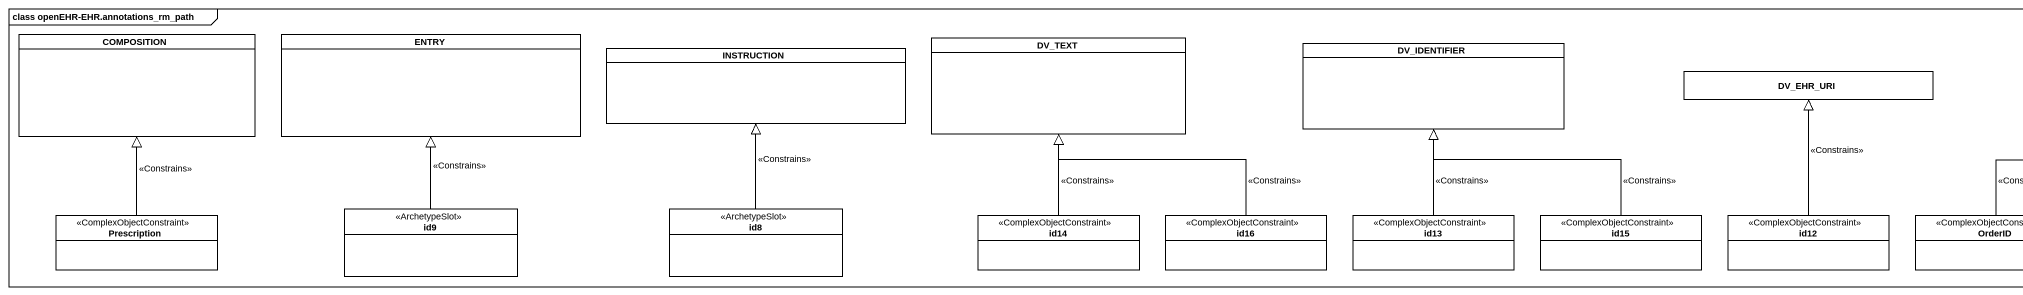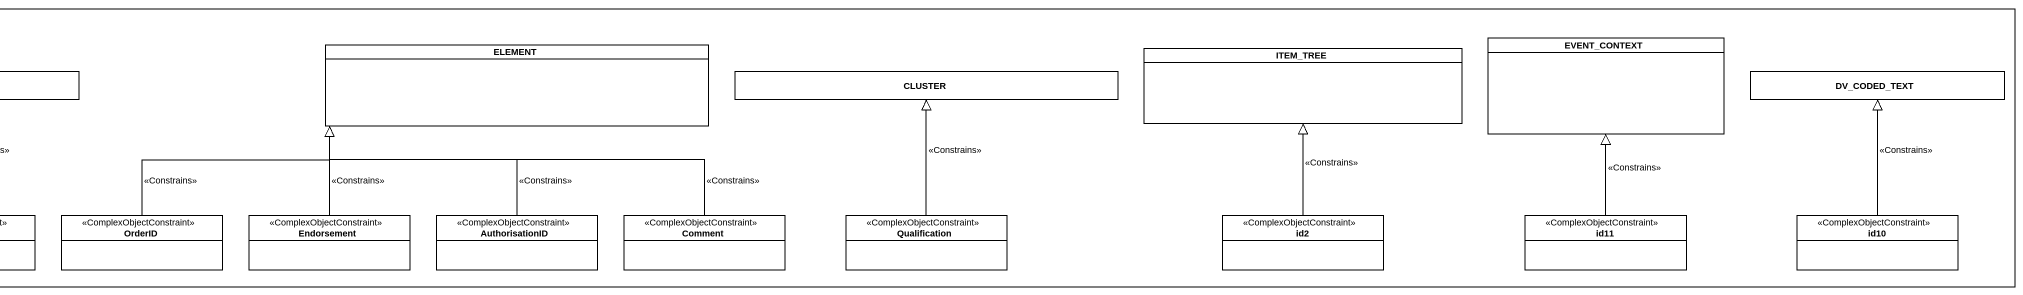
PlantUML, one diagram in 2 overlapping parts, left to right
@startuml
mainframe class openEHR-EHR.annotations_rm_path
hide circle
hide empty members
class COMPOSITION
class ENTRY
class DV_TEXT
class DV_IDENTIFIER
class EVENT_CONTEXT
class INSTRUCTION
class DV_EHR_URI
class ELEMENT
class CLUSTER
class ITEM_TREE
class DV_CODED_TEXT
class Prescription <<ComplexObjectConstraint>>
class id9 <<ArchetypeSlot>>
class id8 <<ArchetypeSlot>>
class id14 <<ComplexObjectConstraint>>
class id16 <<ComplexObjectConstraint>>
class id13 <<ComplexObjectConstraint>>
class id15 <<ComplexObjectConstraint>>
class id12 <<ComplexObjectConstraint>>
class OrderID <<ComplexObjectConstraint>>
class Endorsement <<ComplexObjectConstraint>>
class AuthorisationID <<ComplexObjectConstraint>>
class Comment <<ComplexObjectConstraint>>
class Qualification <<ComplexObjectConstraint>>
class id2 <<ComplexObjectConstraint>>
class id11 <<ComplexObjectConstraint>>
class id10 <<ComplexObjectConstraint>>
Prescription -up-|> COMPOSITION : <<Constrains>>
id9 -up-|> ENTRY : <<Constrains>>
id8 -up-|> INSTRUCTION : <<Constrains>>
id14 -up-|> DV_TEXT : <<Constrains>>
id16 -up-|> DV_TEXT : <<Constrains>>
id13 -up-|> DV_IDENTIFIER : <<Constrains>>
id15 -up-|> DV_IDENTIFIER : <<Constrains>>
id12 -up-|> DV_EHR_URI : <<Constrains>>
OrderID -right-|> ELEMENT : <<Constrains>>
Endorsement -up-|> ELEMENT : <<Constrains>>
AuthorisationID -up-|> ELEMENT : <<Constrains>>
Comment -up-|> ELEMENT : <<Constrains>>
Qualification -up-|> CLUSTER : <<Constrains>>
id2 -up-|> ITEM_TREE : <<Constrains>>
id11 -up-|> EVENT_CONTEXT : <<Constrains>>
id10 -up-|> DV_CODED_TEXT : <<Constrains>>
@enduml
